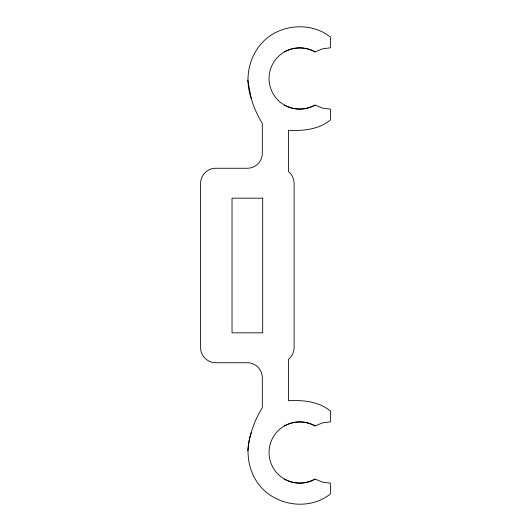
<?xml version="1.0" encoding="UTF-8"?>
<svg xmlns="http://www.w3.org/2000/svg" width="531" height="531" viewBox="0 0 531 531"><rect width="100%" height="100%" fill="white"/><g stroke="black" fill="none" stroke-linecap="round" stroke-linejoin="round"><path stroke-width="0.8" d="M247.785 450.812A99.118 99.118 0 0 1 262.321 407.629L262.321 377.707A14.961 14.961 0 0 0 247.36 362.746L215.566 362.746C207.561 362.799 200.559 355.79 200.605 347.785L200.605 183.215C200.559 175.21 207.561 168.201 215.566 168.254L247.36 168.254A14.961 14.961 0 0 0 262.321 153.293L262.321 123.371A99.118 99.118 0 0 1 251.176 98.235C242.893 75.156 251.07 47.465 272.284 34.356C289.946 23.776 314.106 23.955 330.395 37.084L330.395 47.817L322.456 48.865L315.056 51.925A30.672 30.672 0 0 0 269.051 78.488A30.672 30.672 0 0 0 315.056 105.052L322.456 108.112L330.395 109.16L330.395 119.966C318.806 129.564 303.015 131.071 288.506 130.254L288.506 171.692C292.103 174.334 293.942 178.834 294.114 183.215L294.114 347.785C293.942 352.166 292.103 356.666 288.506 359.308L288.506 400.746C303.015 399.929 318.806 401.436 330.395 411.034L330.395 421.84L322.456 422.888L315.056 425.948A30.672 30.672 0 0 0 269.051 452.512A30.672 30.672 0 0 0 315.056 479.075L322.456 482.135L330.395 483.183L330.395 493.916C310.423 510.052 279.12 506.528 261.796 488.035C248.123 473.26 244.798 451.542 251.176 432.765M284.39 51.925C293.829 46.682 305.617 46.682 315.056 51.925M315.056 105.052C305.617 110.289 293.829 110.289 284.39 105.052M284.39 425.948C293.829 420.711 305.617 420.711 315.056 425.948M315.056 479.075C305.617 484.318 293.829 484.318 284.39 479.075M251.176 98.235L247.785 80.188M262.692 198.176L232.027 198.176L232.027 332.824L262.692 332.824L262.692 198.176"/></g></svg>
